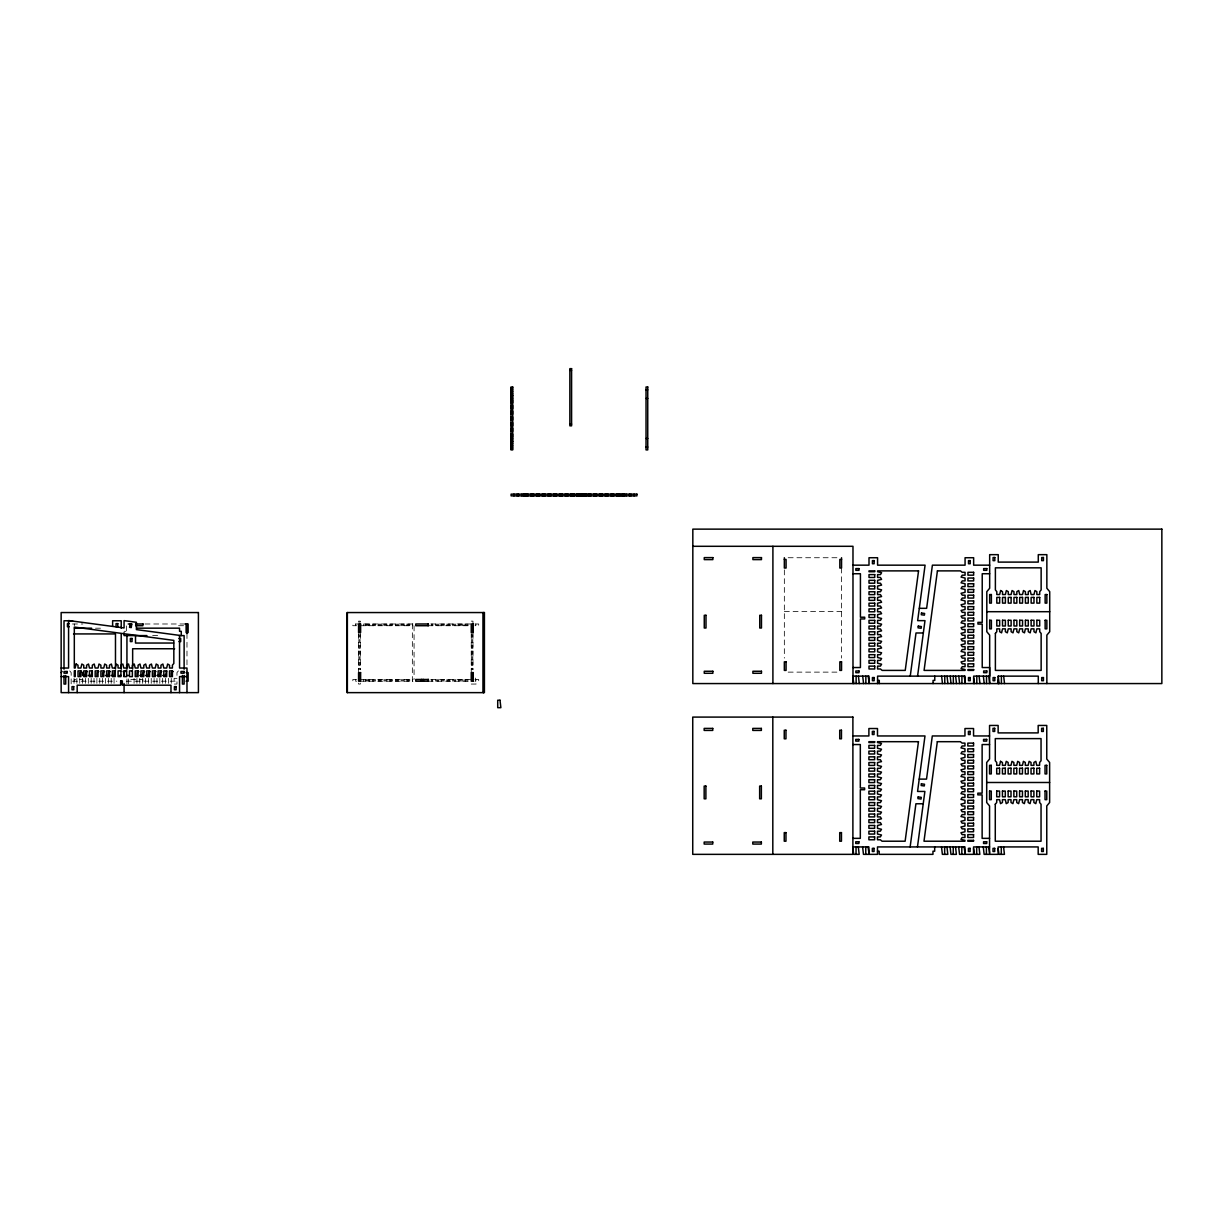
<?xml version="1.0" encoding="UTF-8"?>
<svg xmlns="http://www.w3.org/2000/svg" width="1223" height="1223" viewBox="0 0 1223 1223"><rect width="100%" height="100%" fill="white"/><g stroke="black" fill="none" stroke-linecap="round" stroke-linejoin="round"><path stroke-width="0.75" stroke-dasharray="5 3.75" d="M178.405 670.892L176.968 672.619L176.968 675.478L174.109 675.478M788.162 557.734L837.724 557.734M784.34 611.5L841.546 611.5M471.252 621.131L472.965 621.131L472.965 623.99M72.463 623.99L82.889 623.99M145.002 623.99L185.269 623.99M412.961 623.99L352.851 623.99L352.851 625.717L356.581 625.717M430.741 623.99L471.252 623.99M474.967 623.99L478.697 623.99L478.697 625.717L474.967 625.717M183.557 625.717L176.693 625.717L176.693 623.99M360.296 625.717L412.961 625.717M428.096 625.717L471.252 625.717M95.47 628.194L103.099 628.194M124.073 631.313L125.786 631.313M358.584 634.951L360.296 634.951M471.252 634.951L472.965 634.951M152.661 635.593L158.379 635.593M358.584 635.914L360.296 635.914M471.252 635.914L472.965 635.914M358.584 636.862L360.296 636.862M471.252 636.862L472.965 636.862M358.584 639.721L360.296 639.721M471.252 639.721L472.965 639.721M358.584 640.684L360.296 640.684M471.252 640.684L472.965 640.684M358.584 641.632L360.296 641.632M471.252 641.632L472.965 641.632M358.584 642.579L360.296 642.579M471.252 642.579L472.965 642.579M358.584 645.438L360.296 645.438M471.252 645.438L472.965 645.438M358.584 646.401L360.296 646.401M471.252 646.401L472.965 646.401M358.584 647.349L360.296 647.349M471.252 647.349L472.965 647.349M358.584 648.297L360.296 648.297M471.252 648.297L472.965 648.297M358.584 651.171L360.296 651.171M471.252 651.171L472.965 651.171M358.584 652.119L360.296 652.119M471.252 652.119L472.965 652.119M358.584 653.067L360.296 653.067M471.252 653.067L472.965 653.067M358.584 654.03L360.296 654.03M471.252 654.03L472.965 654.03M358.584 656.889L360.296 656.889M471.252 656.889L472.965 656.889M358.584 657.836L360.296 657.836M471.252 657.836L472.965 657.836M358.584 658.784L360.296 658.784M471.252 658.784L472.965 658.784M358.584 659.747L360.296 659.747M471.252 659.747L472.965 659.747M358.584 662.606L360.296 662.606M471.252 662.606L472.965 662.606M358.584 663.554L360.296 663.554M471.252 663.554L472.965 663.554M358.584 664.517L360.296 664.517M471.252 664.517L472.965 664.517M358.584 665.465L360.296 665.465M471.252 665.465L472.965 665.465M358.584 668.324L360.296 668.324M471.252 668.324L472.965 668.324M358.584 669.271L360.296 669.271M471.252 669.271L472.965 669.271M788.162 672.13L837.724 672.13M356.581 679.484L352.851 679.484L352.851 681.196L356.581 681.196M360.296 679.484L412.961 679.484M430.741 679.484L471.252 679.484M474.967 679.484L478.697 679.484L478.697 681.196L474.967 681.196M72.463 681.196L116.904 681.196M126.351 681.196L176.693 681.196L176.693 679.484M360.296 681.196L412.961 681.196M428.096 681.196L469.54 681.196M471.252 684.054L476.114 684.054L475.472 678.046M69.726 670.892L71.163 672.619L71.163 675.478M841.546 568.022L841.546 658.096M784.34 569.918L784.34 658.096M475.839 623.99L475.839 625.717M475.839 679.484L475.839 681.196M472.965 633.529L472.965 669.761M471.252 633.529L471.252 672.619M467.828 623.99L467.828 625.717M467.828 679.484L467.828 681.196M466.101 623.99L466.101 625.717M466.101 679.484L466.101 681.196M465.535 623.99L465.535 625.717M465.535 679.484L465.535 681.196M464.113 623.99L464.113 625.717M464.113 679.484L464.113 681.196M462.676 623.99L462.676 625.717M462.676 679.484L462.676 681.196M461.239 623.99L461.239 625.717M461.239 679.484L461.239 681.196M460.291 623.99L460.291 625.717M460.291 679.484L460.291 681.196M459.344 623.99L459.344 625.717M459.344 679.484L459.344 681.196M458.38 623.99L458.38 625.717M458.38 679.484L458.38 681.196M455.522 623.99L455.522 625.717M455.522 679.484L455.522 681.196M454.574 623.99L454.574 625.717M454.574 679.484L454.574 681.196M453.626 623.99L453.626 625.717M453.626 679.484L453.626 681.196M452.663 623.99L452.663 625.717M452.663 679.484L452.663 681.196M449.804 623.99L449.804 625.717M449.804 679.484L449.804 681.196M448.856 623.99L448.856 625.717M448.856 679.484L448.856 681.196M447.893 623.99L447.893 625.717M447.893 679.484L447.893 681.196M446.945 623.99L446.945 625.717M446.945 679.484L446.945 681.196M444.087 623.99L444.087 625.717M444.087 679.484L444.087 681.196M443.139 623.99L443.139 625.717M443.139 679.484L443.139 681.196M442.176 623.99L442.176 625.717M442.176 679.484L442.176 681.196M441.228 623.99L441.228 625.717M441.228 679.484L441.228 681.196M438.369 623.99L438.369 625.717M438.369 679.484L438.369 681.196M437.421 623.99L437.421 625.717M437.421 679.484L437.421 681.196M436.458 623.99L436.458 625.717M436.458 679.484L436.458 681.196M435.51 623.99L435.51 625.717M435.51 679.484L435.51 681.196M432.652 623.99L432.652 625.717M432.652 679.484L432.652 681.196M431.688 623.99L431.688 625.717M431.688 679.484L431.688 681.196M414.062 625.901L414.062 679.484M412.625 623.99L412.625 625.717M412.625 679.484L412.625 681.196M412.35 623.99L412.35 681.196M409.766 623.99L409.766 625.717M409.766 679.484L409.766 681.196M408.818 623.99L408.818 625.717M408.818 679.484L408.818 681.196M407.855 623.99L407.855 625.717M407.855 679.484L407.855 681.196M406.907 623.99L406.907 625.717M406.907 679.484L406.907 681.196M404.049 623.99L404.049 625.717M404.049 679.484L404.049 681.196M403.101 623.99L403.101 625.717M403.101 679.484L403.101 681.196M402.138 623.99L402.138 625.717M402.138 679.484L402.138 681.196M401.19 623.99L401.19 625.717M401.19 679.484L401.19 681.196M398.331 623.99L398.331 625.717M398.331 679.484L398.331 681.196M397.383 623.99L397.383 625.717M397.383 679.484L397.383 681.196M396.42 623.99L396.42 625.717M396.42 679.484L396.42 681.196M395.472 623.99L395.472 625.717M395.472 679.484L395.472 681.196M392.614 623.99L392.614 625.717M392.614 679.484L392.614 681.196M391.65 623.99L391.65 625.717M391.65 679.484L391.65 681.196M390.703 623.99L390.703 625.717M390.703 679.484L390.703 681.196M389.755 623.99L389.755 625.717M389.755 679.484L389.755 681.196M386.896 623.99L386.896 625.717M386.896 679.484L386.896 681.196M385.933 623.99L385.933 625.717M385.933 679.484L385.933 681.196M384.985 623.99L384.985 625.717M384.985 679.484L384.985 681.196M384.022 623.99L384.022 625.717M384.022 679.484L384.022 681.196M381.163 623.99L381.163 625.717M381.163 679.484L381.163 681.196M380.215 623.99L380.215 625.717M380.215 679.484L380.215 681.196M379.268 623.99L379.268 625.717M379.268 679.484L379.268 681.196M378.304 623.99L378.304 625.717M378.304 679.484L378.304 681.196M375.446 623.99L375.446 625.717M375.446 679.484L375.446 681.196M374.498 623.99L374.498 625.717M374.498 679.484L374.498 681.196M373.55 623.99L373.55 625.717M373.55 679.484L373.55 681.196M372.587 623.99L372.587 625.717M372.587 679.484L372.587 681.196M369.728 623.99L369.728 625.717M369.728 679.484L369.728 681.196M367.817 623.99L367.817 625.717M367.817 679.484L367.817 681.196M366.869 623.99L366.869 625.717M366.869 679.484L366.869 681.196M366.013 623.99L366.013 625.717M366.013 679.484L366.013 681.196M365.448 623.99L365.448 625.717M365.448 679.484L365.448 681.196M363.72 623.99L363.72 625.717M363.72 679.484L363.72 681.196M360.296 633.529L360.296 669.761M360.296 683.107L360.296 684.054L358.584 684.054L358.584 683.107M358.584 633.529L358.584 672.619M355.71 623.99L355.71 625.717M355.71 679.484L355.71 681.196M186.981 633.529L186.981 665.939M171.251 678.337L171.251 684.054M168.392 678.337L168.392 684.054M165.533 678.337L165.533 684.054M162.674 678.337L162.674 684.054M159.816 678.337L159.816 684.054M156.957 678.337L156.957 684.054M154.098 678.337L154.098 684.054M151.239 678.337L151.239 684.054M148.38 678.337L148.38 684.054M145.522 678.337L145.522 684.054M142.877 681.196L142.877 679.484L130.158 679.484L130.158 681.196M142.663 678.337L142.663 684.054M139.789 678.337L139.789 684.054M136.93 678.337L136.93 684.054M134.071 678.337L134.071 684.054M128.644 678.903L128.644 684.054M126.932 678.903L126.932 684.054M126.351 625.901L126.351 631.618M114.06 678.337L114.06 684.054M111.201 678.337L111.201 684.054M108.343 678.337L108.343 684.054M105.484 678.337L105.484 684.054M102.625 678.337L102.625 684.054M99.751 678.337L99.751 684.054M96.892 678.337L96.892 684.054M94.033 678.337L94.033 684.054M91.175 678.337L91.175 684.054M88.316 678.337L88.316 684.054M85.457 678.337L85.457 684.054M82.889 681.196L82.889 679.484L74.313 679.484L74.313 681.196M82.598 678.337L82.598 684.054M79.74 678.337L79.74 684.054M76.881 678.337L76.881 684.054M74.313 623.99L74.313 625.717M74.022 678.337L74.022 684.054L71.163 684.054L71.163 678.337M360.296 621.131L358.584 621.131L358.584 622.094L360.296 622.094L360.296 621.131M176.968 678.337L174.109 678.337L174.109 684.054L176.968 684.054L176.968 678.337M368.872 625.717L368.872 623.99L368.78 625.717M368.872 681.196L368.872 679.484L368.78 681.196"/><path stroke-width="1.5" d="M983.277 846.928L984.133 854.357L998.136 854.357L998.136 846.928L1038.174 846.928L1038.174 854.357L1046.766 854.357L1046.766 805.942L1049.624 802.517L1049.624 782.491L1049.624 762.479L1046.766 759.04L1046.766 725.453L1038.174 725.453L1038.174 732.898L998.136 732.898L998.136 725.453L989.56 725.453L989.56 759.04L986.701 762.479L986.701 802.517L989.56 805.942L989.56 854.357M1046.857 683.565L1046.857 635.15L1049.716 631.71L1049.716 611.699L1049.716 591.672L1046.857 588.248L1046.857 554.661L1038.281 554.661L1038.281 562.106L998.243 562.106L998.243 554.661L989.667 554.661L989.667 588.248L986.808 591.672L986.808 631.71L989.667 635.15L989.667 683.565L988.795 676.136M1038.281 683.565L1038.281 676.136L998.243 676.136L998.243 683.565L998.243 679.85M910.248 676.136L916.012 632.979L923.334 632.979M917.571 676.136L924.985 620.642L917.663 620.642L925.077 565.164L877.579 565.164L877.579 557.734L869.003 557.734L869.003 565.164L852.981 565.164M910.141 846.928L915.92 803.771L923.243 803.771M917.464 846.928L924.878 791.449L917.571 791.449L924.985 735.956L877.487 735.956L877.487 728.526L868.896 728.526L868.896 735.956L852.89 735.956M61.15 672.619L62.098 671.473M92.138 671.473L91.175 675.478L88.316 675.478M115.482 670.892L114.06 672.619L114.06 675.478L111.201 675.478M124.073 676.258L124.073 672.619L125.969 670.326M166.496 671.473L165.533 675.478L162.674 675.478M569.857 370.355L571.584 370.355M510.985 387.951L512.697 387.951M510.985 389.847L512.697 389.847M646.034 389.847L647.747 389.847M510.985 391.574L512.697 391.574M510.985 393.286L512.697 393.286M510.985 394.998L512.697 394.998M510.985 395.564L512.697 395.564M510.985 397.001L512.697 397.001M510.985 398.438L512.697 398.438M646.034 398.438L647.747 398.438M510.985 399.86L512.697 399.86M510.985 400.808L512.697 400.808M510.985 401.771L512.697 401.771M510.985 402.719L512.697 402.719M510.985 405.577L512.697 405.577M510.985 406.54L512.697 406.54M510.985 407.488L512.697 407.488M510.985 408.436L512.697 408.436M510.985 411.295L512.697 411.295M510.985 412.258L512.697 412.258M510.985 413.206L512.697 413.206M510.985 414.154L512.697 414.154M510.985 417.012L512.697 417.012M510.985 417.976L512.697 417.976M510.985 418.923L512.697 418.923M510.985 419.886L512.697 419.886M510.985 422.745L512.697 422.745M510.985 423.693L512.697 423.693M569.857 424.121L571.584 424.121M510.985 424.641L512.697 424.641M510.985 425.604L512.697 425.604M510.985 428.463L512.697 428.463M510.985 429.411L512.697 429.411M510.985 430.374L512.697 430.374M510.985 431.322L512.697 431.322M510.985 434.18L512.697 434.18M510.985 435.128L512.697 435.128M510.985 436.091L512.697 436.091M510.985 437.039L512.697 437.039M510.985 438.476L512.697 438.476M646.034 438.476L647.747 438.476M510.985 439.898L512.697 439.898M510.985 441.335L512.697 441.335M510.985 441.9L512.697 441.9M510.985 443.613L512.697 443.613M510.985 445.34L512.697 445.34M510.985 447.052L512.697 447.052M646.034 447.052L647.747 447.052M510.985 448.948L512.697 448.948M692.83 546.299L852.981 546.299L852.981 683.565M784.34 559.446L786.068 559.446L786.068 568.022L784.34 568.022L784.34 557.734M841.546 559.446L839.834 559.446L839.834 568.022L841.546 568.022L841.546 557.734M989.667 565.164L973.646 565.164L973.646 557.734L965.069 557.734L965.069 565.164L932.4 565.164L926.637 608.32L919.314 608.32M852.981 573.74L860.426 573.74L860.426 617.218L864.707 617.218L864.707 618.93L860.426 618.93L860.426 667.544L852.981 667.544M989.667 573.74L982.222 573.74L982.222 622.369L977.941 622.369L977.941 624.082L982.222 624.082L982.222 667.544L989.667 667.544L989.667 676.136L973.646 676.136L973.646 683.565M986.808 611.699L1049.716 611.699M72.585 620.764L64.009 620.764L64.009 669.18M69.161 623.608L67.448 623.608L67.448 626.757L69.161 626.757M128.216 623.99L131.946 623.99M135.6 623.99L143.137 623.99M185.269 623.99L188.128 623.99L188.128 632.581L186.11 632.581L186.11 623.99M135.6 625.717L142.877 625.717L142.877 623.99M74.496 628.194L91.649 628.194M136.9 628.163L179.552 628.163L179.552 631.313L181.264 631.313L181.264 635.593M73.548 633.927L115.482 633.927L115.482 669.042M146.943 635.593L124.073 635.593L124.073 632.734M178.971 635.593L184.123 635.593L184.123 669.18M178.971 638.452L180.698 638.452L180.698 641.586L178.971 641.586M173.635 643.038L135.508 643.038L135.508 635.593M174.599 648.756L132.65 648.756L132.65 669.057M61.15 668.033L68.58 668.033L68.58 620.535L124.073 627.949L124.073 620.627L136.395 622.278L136.395 629.6L179.552 635.379L179.552 668.033L186.981 668.033L186.981 692.631M81.651 671.473L79.74 672.619L79.74 675.478M87.368 671.473L85.457 672.619L85.457 675.478L82.598 675.478L82.598 672.619M98.803 671.473L96.892 672.619L96.892 675.478M104.521 671.473L102.625 672.619L102.625 675.478M110.238 671.473L108.343 672.619L108.343 675.478L105.484 675.478M138.841 671.473L136.93 672.619L136.93 675.478M144.559 671.473L142.663 672.619L142.663 675.478L139.789 675.478M150.276 671.473L148.38 672.619L148.38 675.478L145.522 675.478M156.009 671.473L154.098 672.619L154.098 675.478M161.726 671.473L159.816 672.619L159.816 675.478L156.957 675.478M173.162 671.473L171.251 672.619L171.251 675.478M186.11 672.619L188.128 672.619L188.128 681.196L186.11 681.196M119.487 675.478L121.215 675.478M126.932 675.478L128.644 675.478M852.981 676.136L869.003 676.136L869.003 683.565M61.15 676.609L68.58 676.609L68.58 692.631M186.981 676.609L179.552 676.609L179.552 692.631M877.579 680.416L879.291 680.416L879.291 683.565M989.56 735.956L973.554 735.956L973.554 728.526L964.962 728.526L964.962 735.956L932.308 735.956L926.53 779.112L919.207 779.112M852.89 744.547L860.319 744.547L860.319 788.009L864.615 788.009L864.615 789.722L860.319 789.722L860.319 838.351L852.89 838.351M989.56 744.547L982.13 744.547L982.13 793.161L977.834 793.161L977.834 794.874L982.13 794.874L982.13 838.351L989.56 838.351M986.701 782.491L1049.624 782.491M852.89 846.928L868.896 846.928L868.896 854.357M989.56 846.928L973.554 846.928L973.554 854.357L959.535 854.357L958.679 846.928M877.487 851.208L879.199 851.208L879.199 854.357L932.966 854.357L932.966 851.208L934.678 851.208L934.678 846.928M123.11 671.473L124.073 672.619M1003.67 676.136L1004.526 683.565M999.099 683.565L998.243 676.136M984.225 683.565L983.368 676.136M979.073 676.136L979.944 683.565M1003.579 846.928L1004.435 854.357L999.008 854.357L998.136 848.64M973.646 677.848L974.502 683.565M964.213 676.136L965.069 681.853M988.704 846.928L989.56 852.645M959.627 683.565L958.771 676.136M955.622 676.136L956.493 683.565M978.981 846.928L979.837 854.357L974.41 854.357L973.554 848.64M951.051 683.565L950.195 676.136M947.045 676.136L947.901 683.565M942.474 683.565L941.618 676.136M964.106 846.928L964.962 852.645M955.53 846.928L956.386 854.357L950.959 854.357L950.103 846.928M946.954 846.928L947.81 854.357L942.383 854.357L941.511 846.928M868.147 676.136L869.003 681.853M863.56 683.565L862.704 676.136M858.424 676.136L859.28 683.565M852.981 677.848L853.837 683.565M868.04 846.928L868.896 852.645M858.317 846.928L859.173 854.357L853.746 854.357L852.89 848.64M1001.392 676.136L1001.392 683.565M1001.285 846.928L1001.285 854.357M986.518 676.136L986.518 683.565M986.411 846.928L986.411 854.357M976.795 676.136L976.795 683.565M976.688 846.928L976.688 854.357M965.069 683.565L965.069 676.136L877.579 676.136L877.579 683.565M964.962 854.357L964.962 846.928L877.487 846.928L877.487 854.357L863.469 854.357L862.612 846.928M961.92 676.136L961.92 683.565M961.828 846.928L961.828 854.357M953.344 676.136L953.344 683.565M953.237 846.928L953.237 854.357M944.768 676.136L944.768 683.565M944.66 846.928L944.66 854.357M934.769 676.136L934.769 680.416L933.057 680.416L933.057 683.565M865.853 676.136L865.853 683.565M865.762 846.928L865.762 854.357M856.131 676.136L856.131 683.565M856.039 846.928L856.039 854.357M772.905 546.299L772.905 683.565M772.814 717.091L772.814 854.357M634.08 494.153L634.08 495.865M630.946 494.153L630.946 495.865M629.509 494.153L629.509 495.865M626.084 494.153L626.084 495.865M624.357 494.153L624.357 495.865M623.791 494.153L623.791 495.865M622.354 494.153L622.354 495.865M620.932 494.153L620.932 495.865M619.495 494.153L619.495 495.865M618.548 494.153L618.548 495.865M617.6 494.153L617.6 495.865M616.637 494.153L616.637 495.865M613.778 494.153L613.778 495.865M612.83 494.153L612.83 495.865M611.867 494.153L611.867 495.865M610.919 494.153L610.919 495.865M608.06 494.153L608.06 495.865M607.112 494.153L607.112 495.865M606.149 494.153L606.149 495.865M605.202 494.153L605.202 495.865M602.343 494.153L602.343 495.865M601.38 494.153L601.38 495.865M600.432 494.153L600.432 495.865M599.484 494.153L599.484 495.865M596.625 494.153L596.625 495.865M595.662 494.153L595.662 495.865M594.714 494.153L594.714 495.865M593.766 494.153L593.766 495.865M590.908 494.153L590.908 495.865M589.945 494.153L589.945 495.865M588.997 494.153L588.997 495.865M588.034 494.153L588.034 495.865M586.352 494.153L586.352 495.865M585.175 494.153L585.175 495.865M584.227 494.153L584.227 495.865M583.279 494.153L583.279 495.865M582.316 494.153L582.316 495.865M581.628 494.153L581.628 495.865M581.215 494.153L581.215 495.865M579.931 494.153L579.931 495.865M579.457 494.153L579.457 495.865M578.51 494.153L578.51 495.865M577.562 494.153L577.562 495.865M576.599 494.153L576.599 495.865M574.03 494.153L574.03 495.865M573.74 494.153L573.74 495.865M572.792 494.153L572.792 495.865M572.318 494.153L572.318 495.865M571.829 494.153L571.829 495.865M570.881 494.153L570.881 495.865M570.591 494.153L570.591 495.865M568.022 494.153L568.022 495.865M567.075 494.153L567.075 495.865M566.111 494.153L566.111 495.865M565.164 494.153L565.164 495.865M562.305 494.153L562.305 495.865M561.342 494.153L561.342 495.865M560.394 494.153L560.394 495.865M559.446 494.153L559.446 495.865M556.587 494.153L556.587 495.865M555.624 494.153L555.624 495.865M554.676 494.153L554.676 495.865M553.729 494.153L553.729 495.865M550.87 494.153L550.87 495.865M549.907 494.153L549.907 495.865M548.959 494.153L548.959 495.865M547.996 494.153L547.996 495.865M545.137 494.153L545.137 495.865M544.189 494.153L544.189 495.865M543.241 494.153L543.241 495.865M542.278 494.153L542.278 495.865M539.419 494.153L539.419 495.865M538.472 494.153L538.472 495.865M537.524 494.153L537.524 495.865M536.561 494.153L536.561 495.865M533.702 494.153L533.702 495.865M532.754 494.153L532.754 495.865M531.791 494.153L531.791 495.865M530.843 494.153L530.843 495.865M527.984 494.153L527.984 495.865M526.073 494.153L526.073 495.865M525.126 494.153L525.126 495.865M524.27 494.153L524.27 495.865M523.689 494.153L523.689 495.865M521.976 494.153L521.976 495.865M518.552 494.153L518.552 495.865M517.115 494.153L517.115 495.865M513.966 494.153L513.966 495.865M483.467 612.555L483.467 692.631M483.238 612.555L483.238 692.631M472.965 623.99L472.965 632.581M472.965 672.619L472.965 681.196M428.096 623.99L428.096 625.717M428.096 679.484L428.096 681.196M423.387 679.484L423.387 681.196M422.959 679.484L422.959 681.196M421.675 679.484L421.675 681.196M421.262 679.484L421.262 681.196M360.296 623.99L360.296 632.581M360.296 672.619L360.296 681.196M347.363 612.555L347.363 692.631M186.981 623.99L186.981 633.529M184.123 675.478L184.123 684.054L182.41 684.054L182.41 675.478M170.975 692.631L170.975 685.201L122.346 685.201L122.346 680.905L120.634 680.905L120.634 685.201L77.171 685.201L77.171 692.631M130.158 623.99L130.158 625.717M126.932 635.593L126.932 669.18M124.073 683.535L124.073 692.631M121.215 628.194L121.215 620.764L112.623 620.764L112.623 626.344M121.215 633.789L121.215 669.18M121.215 680.615L121.215 684.054M65.721 675.478L65.721 684.054L64.009 684.054L64.009 675.478M989.56 791.067L989.56 799.659L991.272 799.659L991.272 791.067L989.56 791.067M989.667 620.275L989.667 628.851L991.379 628.851L991.379 620.275L989.667 620.275M995.277 804.23L995.277 841.21L1041.048 841.21L1041.048 804.23L1039.611 802.517L1039.611 799.659L1036.752 799.659L1035.805 803.649L1033.894 802.517L1033.894 799.659L1031.035 799.659L1030.072 803.649L1028.176 802.517L1028.176 799.659L1025.317 799.659L1024.354 803.649L1022.459 802.517L1022.459 799.659L1019.585 799.659L1018.637 803.649L1016.726 802.517L1016.726 799.659L1013.867 799.659L1012.919 803.649L1011.008 802.517L1011.008 799.659L1008.149 799.659L1008.149 802.517L1006.239 803.649L1005.291 799.659L1002.432 799.659L1002.432 802.517L1000.521 803.649L999.573 799.659L996.714 799.659L996.714 802.517L995.277 804.23M995.384 633.438L995.384 670.403L1041.14 670.403L1041.14 633.438L1039.703 631.71L1039.703 628.851L1036.844 628.851L1035.896 632.857L1033.985 631.71L1033.985 628.851L1031.127 628.851L1030.179 632.857L1028.268 631.71L1028.268 628.851L1025.409 628.851L1024.461 632.857L1022.55 631.71L1022.55 628.851L1019.692 628.851L1018.728 632.857L1016.833 631.71L1016.833 628.851L1013.974 628.851L1013.011 632.857L1011.115 631.71L1011.115 628.851L1008.256 628.851L1007.293 632.857L1005.382 631.71L1005.382 628.851L1002.524 628.851L1001.576 632.857L999.665 631.71L999.665 628.851L996.806 628.851L996.806 631.71L995.384 633.438M996.714 791.067L996.714 796.8L999.573 796.8L999.573 791.067L996.714 791.067M996.806 620.275L996.806 625.993L999.665 625.993L999.665 620.275L996.806 620.275M1002.432 791.067L1002.432 796.8L1005.291 796.8L1005.291 791.067L1002.432 791.067M1002.524 620.275L1002.524 625.993L1005.382 625.993L1005.382 620.275L1002.524 620.275M1008.149 791.067L1008.149 796.8L1011.008 796.8L1011.008 791.067L1008.149 791.067M1008.256 620.275L1008.256 625.993L1011.115 625.993L1011.115 620.275L1008.256 620.275M1013.867 791.067L1013.867 796.8L1016.726 796.8L1016.726 791.067L1013.867 791.067M1013.974 620.275L1013.974 625.993L1016.833 625.993L1016.833 620.275L1013.974 620.275M1019.585 791.067L1019.585 796.8L1022.459 796.8L1022.459 791.067L1019.585 791.067M1019.692 620.275L1019.692 625.993L1022.55 625.993L1022.55 620.275L1019.692 620.275M1025.317 791.067L1025.317 796.8L1028.176 796.8L1028.176 791.067L1025.317 791.067M1025.409 620.275L1025.409 625.993L1028.268 625.993L1028.268 620.275L1025.409 620.275M1031.035 791.067L1031.035 796.8L1033.894 796.8L1033.894 791.067L1031.035 791.067M1031.127 620.275L1031.127 625.993L1033.985 625.993L1033.985 620.275L1031.127 620.275M1036.752 791.067L1036.752 796.8L1039.611 796.8L1039.611 791.067L1036.752 791.067M1036.844 620.275L1036.844 625.993L1039.703 625.993L1039.703 620.275L1036.844 620.275M1045.038 791.067L1045.038 799.659L1046.766 799.659L1046.766 791.067L1045.038 791.067M1045.145 620.275L1045.145 628.851L1046.857 628.851L1046.857 620.275L1045.145 620.275M129.974 624.234L129.562 627.353L131.258 627.582L131.671 624.464L129.974 624.234M918.259 626.13L918.03 627.842L921.148 628.255L921.378 626.558L918.259 626.13M921.5 613.044L921.271 614.741L924.389 615.154L924.619 613.457L921.5 613.044M918.167 796.937L917.938 798.634L921.057 799.047L921.286 797.35L918.167 796.937M921.393 783.836L921.164 785.533L924.282 785.961L924.512 784.249L921.393 783.836M918.549 570.881L905.234 670.403L882.15 670.403L880.438 668.981L877.579 668.981L877.579 666.122L880.438 666.122L881.584 664.211L877.579 663.263L877.579 660.405L880.438 660.405L881.584 658.494L877.579 657.546L877.579 654.687L880.438 654.687L881.584 652.776L877.579 651.828L877.579 648.954L881.584 648.007L880.438 646.096L877.579 646.096L877.579 643.237L880.438 643.237L881.584 641.341L877.579 640.378L877.579 637.519L881.584 636.572L880.438 634.661L877.579 634.661L877.579 631.802L881.584 630.854L880.438 628.943L877.579 628.943L877.579 626.084L880.438 626.084L881.584 624.173L877.579 623.226L877.579 620.367L880.438 620.367L881.584 618.456L877.579 617.508L877.579 614.649L881.584 613.686L880.438 611.775L877.579 611.775L877.579 608.916L881.584 607.969L880.438 606.058L877.579 606.058L877.579 603.199L881.584 602.251L880.438 600.34L877.579 600.34L877.579 597.481L881.584 596.534L880.438 594.623L877.579 594.623L877.579 591.764L880.438 591.764L881.584 589.853L877.579 588.905L877.579 586.046L881.584 585.083L880.438 583.188L877.579 583.188L877.579 580.329L881.584 579.366L880.438 577.47L877.579 577.47L877.579 574.611L880.438 574.611L881.584 572.7L877.579 571.737L877.579 570.881L918.549 570.881M937.414 570.881L924.084 670.403L965.069 670.403L965.069 669.547L961.064 668.599L962.211 666.688L965.069 666.688L965.069 663.829L962.211 663.829L961.064 661.918L965.069 660.97L965.069 658.112L962.211 658.112L961.064 656.201L965.069 655.253L965.069 652.394L961.064 651.446L962.211 649.535L965.069 649.535L965.069 646.677L962.211 646.677L961.064 644.766L965.069 643.818L965.069 640.959L962.211 640.959L961.064 639.048L965.069 638.1L965.069 635.226L962.211 635.226L961.064 633.331L965.069 632.367L965.069 629.509L962.211 629.509L961.064 627.613L965.069 626.65L965.069 623.791L961.064 622.843L962.211 620.932L965.069 620.932L965.069 618.074L962.211 618.074L961.064 616.163L965.069 615.215L965.069 612.356L962.211 612.356L961.064 610.445L965.069 609.497L965.069 606.639L962.211 606.639L961.064 604.728L965.069 603.78L965.069 600.921L961.064 599.958L962.211 598.062L965.069 598.062L965.069 595.188L962.211 595.188L961.064 593.293L965.069 592.329L965.069 589.471L961.064 588.523L962.211 586.612L965.069 586.612L965.069 583.753L961.064 582.805L962.211 580.894L965.069 580.894L965.069 578.036L961.064 577.088L962.211 575.177L965.069 575.177L965.069 572.318L962.211 572.318L960.483 570.881L937.414 570.881M918.458 741.688L905.127 841.21L882.058 841.21L880.346 839.773L877.487 839.773L877.487 836.914L880.346 836.914L881.493 835.003L877.487 834.055L877.487 831.197L880.346 831.197L881.493 829.286L877.487 828.338L877.487 825.479L881.493 824.516L880.346 822.62L877.487 822.62L877.487 819.762L881.493 818.799L880.346 816.903L877.487 816.903L877.487 814.029L880.346 814.029L881.493 812.133L877.487 811.17L877.487 808.311L880.346 808.311L881.493 806.416L877.487 805.453L877.487 802.594L880.346 802.594L881.493 800.683L877.487 799.735L877.487 796.876L880.346 796.876L881.493 794.965L877.487 794.017L877.487 791.159L880.346 791.159L881.493 789.248L877.487 788.3L877.487 785.441L880.346 785.441L881.493 783.53L877.487 782.582L877.487 779.724L880.346 779.724L881.493 777.813L877.487 776.865L877.487 773.991L880.346 773.991L881.493 772.095L877.487 771.132L877.487 768.273L880.346 768.273L881.493 766.378L877.487 765.415L877.487 762.556L881.493 761.608L880.346 759.697L877.487 759.697L877.487 756.838L880.346 756.838L881.493 754.927L877.487 753.98L877.487 751.121L880.346 751.121L881.493 749.21L877.487 748.262L877.487 745.403L880.346 745.403L881.493 743.492L877.487 742.544L877.487 741.688L918.458 741.688M937.322 741.688L923.992 841.21L964.962 841.21L964.962 840.354L960.972 839.391L962.104 837.48L964.962 837.48L964.962 834.621L962.104 834.621L960.972 832.725L964.962 831.762L964.962 828.904L962.104 828.904L960.972 827.008L964.962 826.045L964.962 823.186L962.104 823.186L960.972 821.275L964.962 820.327L964.962 817.468L960.972 816.521L962.104 814.61L964.962 814.61L964.962 811.751L962.104 811.751L960.972 809.84L964.962 808.892L964.962 806.033L962.104 806.033L960.972 804.123L964.962 803.175L964.962 800.316L960.972 799.353L962.104 797.442L964.962 797.442L964.962 794.583L960.972 793.635L962.104 791.724L964.962 791.724L964.962 788.866L962.104 788.866L960.972 786.97L964.962 786.007L964.962 783.148L962.104 783.148L960.972 781.237L964.962 780.289L964.962 777.431L960.972 776.483L962.104 774.572L964.962 774.572L964.962 771.713L962.104 771.713L960.972 769.802L964.962 768.854L964.962 765.995L962.104 765.995L960.972 764.085L964.962 763.137L964.962 760.278L962.104 760.278L960.972 758.367L964.962 757.404L964.962 754.545L960.972 753.597L962.104 751.686L964.962 751.686L964.962 748.828L960.972 747.88L962.104 745.969L964.962 745.969L964.962 743.11L962.104 743.11L960.391 741.688L937.322 741.688M76.116 664.028L75.169 668.033L74.313 668.033L74.313 627.063L173.834 640.393L173.834 663.462L172.397 665.174L172.397 668.033L169.538 668.033L169.538 665.174L167.627 664.028L166.68 668.033L163.821 668.033L162.873 664.028L160.962 665.174L160.962 668.033L158.103 668.033L158.103 665.174L156.192 664.028L155.245 668.033L152.386 668.033L151.423 664.028L149.527 665.174L149.527 668.033L146.653 668.033L145.705 664.028L143.794 665.174L143.794 668.033L140.935 668.033L139.988 664.028L138.077 665.174L138.077 668.033L135.218 668.033L134.27 664.028L132.359 665.174L132.359 668.033L129.5 668.033L128.553 664.028L126.642 665.174L126.642 668.033L123.783 668.033L122.835 664.028L120.924 665.174L120.924 668.033L118.065 668.033L118.065 665.174L116.154 664.028L115.207 668.033L112.348 668.033L111.385 664.028L109.489 665.174L109.489 668.033L106.615 668.033L106.615 665.174L104.719 664.028L103.756 668.033L100.898 668.033L100.898 665.174L99.002 664.028L98.039 668.033L95.18 668.033L94.232 664.028L92.321 665.174L92.321 668.033L89.462 668.033L88.515 664.028L86.604 665.174L86.604 668.033L83.745 668.033L83.745 665.174L81.834 664.028L80.886 668.033L78.027 668.033L78.027 665.174L76.116 664.028M1000.628 590.541L999.665 594.546L996.806 594.546L996.806 591.672L995.384 589.96L995.384 567.824L1041.14 567.824L1041.14 589.96L1039.703 591.672L1039.703 594.546L1036.844 594.546L1036.844 591.672L1034.948 590.541L1033.985 594.546L1031.127 594.546L1030.179 590.541L1028.268 591.672L1028.268 594.546L1025.409 594.546L1025.409 591.672L1023.498 590.541L1022.55 594.546L1019.692 594.546L1018.728 590.541L1016.833 591.672L1016.833 594.546L1013.974 594.546L1013.974 591.672L1012.063 590.541L1011.115 594.546L1008.256 594.546L1008.256 591.672L1006.346 590.541L1005.382 594.546L1002.524 594.546L1002.524 591.672L1000.628 590.541M1000.521 761.333L999.573 765.338L996.714 765.338L996.714 762.479L995.277 760.752L995.277 738.616L1041.048 738.616L1041.048 760.752L1039.611 762.479L1039.611 765.338L1036.752 765.338L1035.805 761.333L1033.894 762.479L1033.894 765.338L1031.035 765.338L1031.035 762.479L1029.124 761.333L1028.176 765.338L1025.317 765.338L1025.317 762.479L1023.406 761.333L1022.459 765.338L1019.585 765.338L1019.585 762.479L1017.689 761.333L1016.726 765.338L1013.867 765.338L1013.867 762.479L1011.971 761.333L1011.008 765.338L1008.149 765.338L1008.149 762.479L1006.239 761.333L1005.291 765.338L1002.432 765.338L1002.432 762.479L1000.521 761.333M571.584 368.643L569.857 368.643L569.857 425.833L571.584 425.833L571.584 368.643M512.697 386.988L510.985 386.988L510.985 449.911L512.697 449.911L512.697 386.988M647.747 386.988L646.034 386.988L646.034 449.911L647.747 449.911L647.747 386.988M636.938 494.153L511.107 494.153L511.107 495.865L636.938 495.865L636.938 494.153M1161.85 529.131L692.83 529.131L692.83 683.565L1161.85 683.565L1161.85 529.131M994.803 557.505L993.091 557.505L993.091 560.654L994.803 560.654L994.803 557.505M1043.433 557.505L1041.706 557.505L1041.706 560.654L1043.433 560.654L1043.433 557.505M712.856 557.612L704.265 557.612L704.265 559.614L712.856 559.614L712.856 557.612M761.47 557.612L752.894 557.612L752.894 559.614L761.47 559.614L761.47 557.612M874.139 560.593L872.427 560.593L872.427 563.742L874.139 563.742L874.139 560.593M970.206 560.593L968.494 560.593L968.494 563.742L970.206 563.742L970.206 560.593M858.989 568.603L855.84 568.603L855.84 570.315L858.989 570.315L858.989 568.603M986.808 568.603L983.659 568.603L983.659 570.315L986.808 570.315L986.808 568.603M874.72 570.881L869.003 570.881L869.003 571.737L874.72 571.737L874.72 570.881M973.646 572.318L967.928 572.318L967.928 575.177L973.646 575.177L973.646 572.318M874.72 574.611L869.003 574.611L869.003 577.47L874.72 577.47L874.72 574.611M973.646 578.036L967.928 578.036L967.928 580.894L973.646 580.894L973.646 578.036M874.72 580.329L869.003 580.329L869.003 583.188L874.72 583.188L874.72 580.329M973.646 583.753L967.928 583.753L967.928 586.612L973.646 586.612L973.646 583.753M874.72 586.046L869.003 586.046L869.003 588.905L874.72 588.905L874.72 586.046M973.646 589.471L967.928 589.471L967.928 592.329L973.646 592.329L973.646 589.471M874.72 591.764L869.003 591.764L869.003 594.623L874.72 594.623L874.72 591.764M991.379 594.546L989.667 594.546L989.667 603.122L991.379 603.122L991.379 594.546M1046.857 594.546L1045.145 594.546L1045.145 603.122L1046.857 603.122L1046.857 594.546M973.646 595.188L967.928 595.188L967.928 598.062L973.646 598.062L973.646 595.188M874.72 597.481L869.003 597.481L869.003 600.34L874.72 600.34L874.72 597.481M999.665 597.405L996.806 597.405L996.806 603.122L999.665 603.122L999.665 597.405M1005.382 597.405L1002.524 597.405L1002.524 603.122L1005.382 603.122L1005.382 597.405M1011.115 597.405L1008.256 597.405L1008.256 603.122L1011.115 603.122L1011.115 597.405M1016.833 597.405L1013.974 597.405L1013.974 603.122L1016.833 603.122L1016.833 597.405M1022.55 597.405L1019.692 597.405L1019.692 603.122L1022.55 603.122L1022.55 597.405M1028.268 597.405L1025.409 597.405L1025.409 603.122L1028.268 603.122L1028.268 597.405M1033.985 597.405L1031.127 597.405L1031.127 603.122L1033.985 603.122L1033.985 597.405M1039.703 597.405L1036.844 597.405L1036.844 603.122L1039.703 603.122L1039.703 597.405M973.646 600.921L967.928 600.921L967.928 603.78L973.646 603.78L973.646 600.921M874.72 603.199L869.003 603.199L869.003 606.058L874.72 606.058L874.72 603.199M973.646 606.639L967.928 606.639L967.928 609.497L973.646 609.497L973.646 606.639M874.72 608.916L869.003 608.916L869.003 611.775L874.72 611.775L874.72 608.916M973.646 612.356L967.928 612.356L967.928 615.215L973.646 615.215L973.646 612.356M198.416 612.555L61.15 612.555L61.15 692.631L198.416 692.631L198.416 612.555M484.415 612.555L347.133 612.555L347.133 692.631L484.415 692.631L484.415 612.555M874.72 614.649L869.003 614.649L869.003 617.508L874.72 617.508L874.72 614.649M705.992 615.291L704.265 615.291L704.265 628.011L705.992 628.011L705.992 615.291M761.47 615.291L759.758 615.291L759.758 628.011L761.47 628.011L761.47 615.291M973.646 618.074L967.928 618.074L967.928 620.932L973.646 620.932L973.646 618.074M874.72 620.367L869.003 620.367L869.003 623.226L874.72 623.226L874.72 620.367M117.775 623.608L116.063 623.608L116.063 626.757L117.775 626.757L117.775 623.608M973.646 623.791L967.928 623.791L967.928 626.65L973.646 626.65L973.646 623.791M360.571 623.99L358.584 623.99L358.584 632.581L360.571 632.581L360.571 623.99M428.386 623.99L415.774 623.99L415.774 625.717L428.386 625.717L428.386 623.99M473.255 623.99L471.252 623.99L471.252 632.581L473.255 632.581L473.255 623.99M874.72 626.084L869.003 626.084L869.003 628.943L874.72 628.943L874.72 626.084M973.646 629.509L967.928 629.509L967.928 632.367L973.646 632.367L973.646 629.509M874.72 631.802L869.003 631.802L869.003 634.661L874.72 634.661L874.72 631.802M973.646 635.226L967.928 635.226L967.928 638.1L973.646 638.1L973.646 635.226M874.72 637.519L869.003 637.519L869.003 640.378L874.72 640.378L874.72 637.519M132.069 638.452L130.357 638.452L130.357 641.586L132.069 641.586L132.069 638.452M973.646 640.959L967.928 640.959L967.928 643.818L973.646 643.818L973.646 640.959M874.72 643.237L869.003 643.237L869.003 646.096L874.72 646.096L874.72 643.237M973.646 646.677L967.928 646.677L967.928 649.535L973.646 649.535L973.646 646.677M874.72 648.954L869.003 648.954L869.003 651.828L874.72 651.828L874.72 648.954M973.646 652.394L967.928 652.394L967.928 655.253L973.646 655.253L973.646 652.394M874.72 654.687L869.003 654.687L869.003 657.546L874.72 657.546L874.72 654.687M973.646 658.112L967.928 658.112L967.928 660.97L973.646 660.97L973.646 658.112M874.72 660.405L869.003 660.405L869.003 663.263L874.72 663.263L874.72 660.405M786.068 661.826L784.34 661.826L784.34 670.403L786.068 670.403L786.068 661.826M841.546 661.826L839.834 661.826L839.834 670.403L841.546 670.403L841.546 661.826M973.646 663.829L967.928 663.829L967.928 666.688L973.646 666.688L973.646 663.829M874.72 666.122L869.003 666.122L869.003 668.981L874.72 668.981L874.72 666.122M973.646 669.547L967.928 669.547L967.928 670.403L973.646 670.403L973.646 669.547M75.169 670.892L74.313 670.892L74.313 676.609L75.169 676.609L75.169 670.892M80.886 670.892L78.027 670.892L78.027 676.609L80.886 676.609L80.886 670.892M86.604 670.892L83.745 670.892L83.745 676.609L86.604 676.609L86.604 670.892M92.321 670.892L89.462 670.892L89.462 676.609L92.321 676.609L92.321 670.892M98.039 670.892L95.18 670.892L95.18 676.609L98.039 676.609L98.039 670.892M103.756 670.892L100.898 670.892L100.898 676.609L103.756 676.609L103.756 670.892M109.489 670.892L106.615 670.892L106.615 676.609L109.489 676.609L109.489 670.892M115.207 670.892L112.348 670.892L112.348 676.609L115.207 676.609L115.207 670.892M120.924 670.892L118.065 670.892L118.065 676.609L120.924 676.609L120.924 670.892M126.642 670.892L123.783 670.892L123.783 676.609L126.642 676.609L126.642 670.892M132.359 670.892L129.5 670.892L129.5 676.609L132.359 676.609L132.359 670.892M138.077 670.892L135.218 670.892L135.218 676.609L138.077 676.609L138.077 670.892M143.794 670.892L140.935 670.892L140.935 676.609L143.794 676.609L143.794 670.892M149.527 670.892L146.653 670.892L146.653 676.609L149.527 676.609L149.527 670.892M155.245 670.892L152.386 670.892L152.386 676.609L155.245 676.609L155.245 670.892M160.962 670.892L158.103 670.892L158.103 676.609L160.962 676.609L160.962 670.892M166.68 670.892L163.821 670.892L163.821 676.609L166.68 676.609L166.68 670.892M172.397 670.892L169.538 670.892L169.538 676.609L172.397 676.609L172.397 670.892M858.989 670.984L855.84 670.984L855.84 672.696L858.989 672.696L858.989 670.984M986.808 670.984L983.659 670.984L983.659 672.696L986.808 672.696L986.808 670.984M712.856 671.259L704.265 671.259L704.265 673.277L712.856 673.277L712.856 671.259M761.47 671.259L752.894 671.259L752.894 673.277L761.47 673.277L761.47 671.259M67.158 671.473L64.009 671.473L64.009 673.185L67.158 673.185L67.158 671.473M184.123 671.473L180.973 671.473L180.973 673.185L184.123 673.185L184.123 671.473M360.571 672.619L358.584 672.619L358.584 681.196L360.571 681.196L360.571 672.619M473.255 672.619L471.252 672.619L471.252 681.196L473.255 681.196L473.255 672.619M874.139 677.557L872.427 677.557L872.427 680.707L874.139 680.707L874.139 677.557M970.206 677.557L968.494 677.557L968.494 680.707L970.206 680.707L970.206 677.557M994.803 677.573L993.091 677.573L993.091 680.722L994.803 680.722L994.803 677.573M1043.433 677.573L1041.706 677.573L1041.706 680.722L1043.433 680.722L1043.433 677.573M428.386 679.484L415.774 679.484L415.774 681.196L428.386 681.196L428.386 679.484M73.732 686.623L72.019 686.623L72.019 689.772L73.732 689.772L73.732 686.623M176.112 686.623L174.4 686.623L174.4 689.772L176.112 689.772L176.112 686.623M500.008 700.229L497.715 700.229L497.715 707.674L500.864 707.674L500.008 700.229M852.89 717.091L692.738 717.091L692.738 854.357L852.89 854.357L852.89 717.091M712.749 728.404L704.173 728.404L704.173 730.421L712.749 730.421L712.749 728.404M761.363 728.404L752.787 728.404L752.787 730.421L761.363 730.421L761.363 728.404M994.712 728.312L993 728.312L993 731.446L994.712 731.446L994.712 728.312M1043.326 728.312L1041.614 728.312L1041.614 731.446L1043.326 731.446L1043.326 728.312M785.961 730.238L784.249 730.238L784.249 738.814L785.961 738.814L785.961 730.238M841.455 730.238L839.727 730.238L839.727 738.814L841.455 738.814L841.455 730.238M874.048 731.385L872.335 731.385L872.335 734.534L874.048 734.534L874.048 731.385M970.114 731.385L968.402 731.385L968.402 734.534L970.114 734.534L970.114 731.385M858.898 739.395L855.748 739.395L855.748 741.107L858.898 741.107L858.898 739.395M986.701 739.395L983.552 739.395L983.552 741.107L986.701 741.107L986.701 739.395M874.628 741.688L868.896 741.688L868.896 742.544L874.628 742.544L874.628 741.688M973.554 743.11L967.821 743.11L967.821 745.969L973.554 745.969L973.554 743.11M874.628 745.403L868.896 745.403L868.896 748.262L874.628 748.262L874.628 745.403M973.554 748.828L967.821 748.828L967.821 751.686L973.554 751.686L973.554 748.828M874.628 751.121L868.896 751.121L868.896 753.98L874.628 753.98L874.628 751.121M973.554 754.545L967.821 754.545L967.821 757.404L973.554 757.404L973.554 754.545M874.628 756.838L868.896 756.838L868.896 759.697L874.628 759.697L874.628 756.838M973.554 760.278L967.821 760.278L967.821 763.137L973.554 763.137L973.554 760.278M874.628 762.556L868.896 762.556L868.896 765.415L874.628 765.415L874.628 762.556M991.272 765.338L989.56 765.338L989.56 773.914L991.272 773.914L991.272 765.338M1046.766 765.338L1045.038 765.338L1045.038 773.914L1046.766 773.914L1046.766 765.338M973.554 765.995L967.821 765.995L967.821 768.854L973.554 768.854L973.554 765.995M874.628 768.273L868.896 768.273L868.896 771.132L874.628 771.132L874.628 768.273M999.573 768.197L996.714 768.197L996.714 773.914L999.573 773.914L999.573 768.197M1005.291 768.197L1002.432 768.197L1002.432 773.914L1005.291 773.914L1005.291 768.197M1011.008 768.197L1008.149 768.197L1008.149 773.914L1011.008 773.914L1011.008 768.197M1016.726 768.197L1013.867 768.197L1013.867 773.914L1016.726 773.914L1016.726 768.197M1022.459 768.197L1019.585 768.197L1019.585 773.914L1022.459 773.914L1022.459 768.197M1028.176 768.197L1025.317 768.197L1025.317 773.914L1028.176 773.914L1028.176 768.197M1033.894 768.197L1031.035 768.197L1031.035 773.914L1033.894 773.914L1033.894 768.197M1039.611 768.197L1036.752 768.197L1036.752 773.914L1039.611 773.914L1039.611 768.197M973.554 771.713L967.821 771.713L967.821 774.572L973.554 774.572L973.554 771.713M874.628 773.991L868.896 773.991L868.896 776.865L874.628 776.865L874.628 773.991M973.554 777.431L967.821 777.431L967.821 780.289L973.554 780.289L973.554 777.431M874.628 779.724L868.896 779.724L868.896 782.582L874.628 782.582L874.628 779.724M973.554 783.148L967.821 783.148L967.821 786.007L973.554 786.007L973.554 783.148M874.628 785.441L868.896 785.441L868.896 788.3L874.628 788.3L874.628 785.441M705.885 786.083L704.173 786.083L704.173 798.818L705.885 798.818L705.885 786.083M761.363 786.083L759.651 786.083L759.651 798.818L761.363 798.818L761.363 786.083M973.554 788.866L967.821 788.866L967.821 791.724L973.554 791.724L973.554 788.866M874.628 791.159L868.896 791.159L868.896 794.017L874.628 794.017L874.628 791.159M973.554 794.583L967.821 794.583L967.821 797.442L973.554 797.442L973.554 794.583M874.628 796.876L868.896 796.876L868.896 799.735L874.628 799.735L874.628 796.876M973.554 800.316L967.821 800.316L967.821 803.175L973.554 803.175L973.554 800.316M874.628 802.594L868.896 802.594L868.896 805.453L874.628 805.453L874.628 802.594M973.554 806.033L967.821 806.033L967.821 808.892L973.554 808.892L973.554 806.033M874.628 808.311L868.896 808.311L868.896 811.17L874.628 811.17L874.628 808.311M973.554 811.751L967.821 811.751L967.821 814.61L973.554 814.61L973.554 811.751M874.628 814.029L868.896 814.029L868.896 816.903L874.628 816.903L874.628 814.029M973.554 817.468L967.821 817.468L967.821 820.327L973.554 820.327L973.554 817.468M874.628 819.762L868.896 819.762L868.896 822.62L874.628 822.62L874.628 819.762M973.554 823.186L967.821 823.186L967.821 826.045L973.554 826.045L973.554 823.186M874.628 825.479L868.896 825.479L868.896 828.338L874.628 828.338L874.628 825.479M973.554 828.904L967.821 828.904L967.821 831.762L973.554 831.762L973.554 828.904M874.628 831.197L868.896 831.197L868.896 834.055L874.628 834.055L874.628 831.197M785.961 832.618L784.249 832.618L784.249 841.21L785.961 841.21L785.961 832.618M841.455 832.618L839.727 832.618L839.727 841.21L841.455 841.21L841.455 832.618M973.554 834.621L967.821 834.621L967.821 837.48L973.554 837.48L973.554 834.621M874.628 836.914L868.896 836.914L868.896 839.773L874.628 839.773L874.628 836.914M973.554 840.354L967.821 840.354L967.821 841.21L973.554 841.21L973.554 840.354M858.898 841.776L855.748 841.776L855.748 843.488L858.898 843.488L858.898 841.776M986.701 841.776L983.552 841.776L983.552 843.488L986.701 843.488L986.701 841.776M712.749 842.051L704.173 842.051L704.173 844.069L712.749 844.069L712.749 842.051M761.363 842.051L752.787 842.051L752.787 844.069L761.363 844.069L761.363 842.051M874.048 848.349L872.335 848.349L872.335 851.498L874.048 851.498L874.048 848.349M970.114 848.349L968.402 848.349L968.402 851.498L970.114 851.498L970.114 848.349M994.712 848.365L993 848.365L993 851.514L994.712 851.514L994.712 848.365M1043.326 848.365L1041.614 848.365L1041.614 851.514L1043.326 851.514L1043.326 848.365M527.128 495.865L527.128 494.153L527.037 495.865"/></g></svg>
